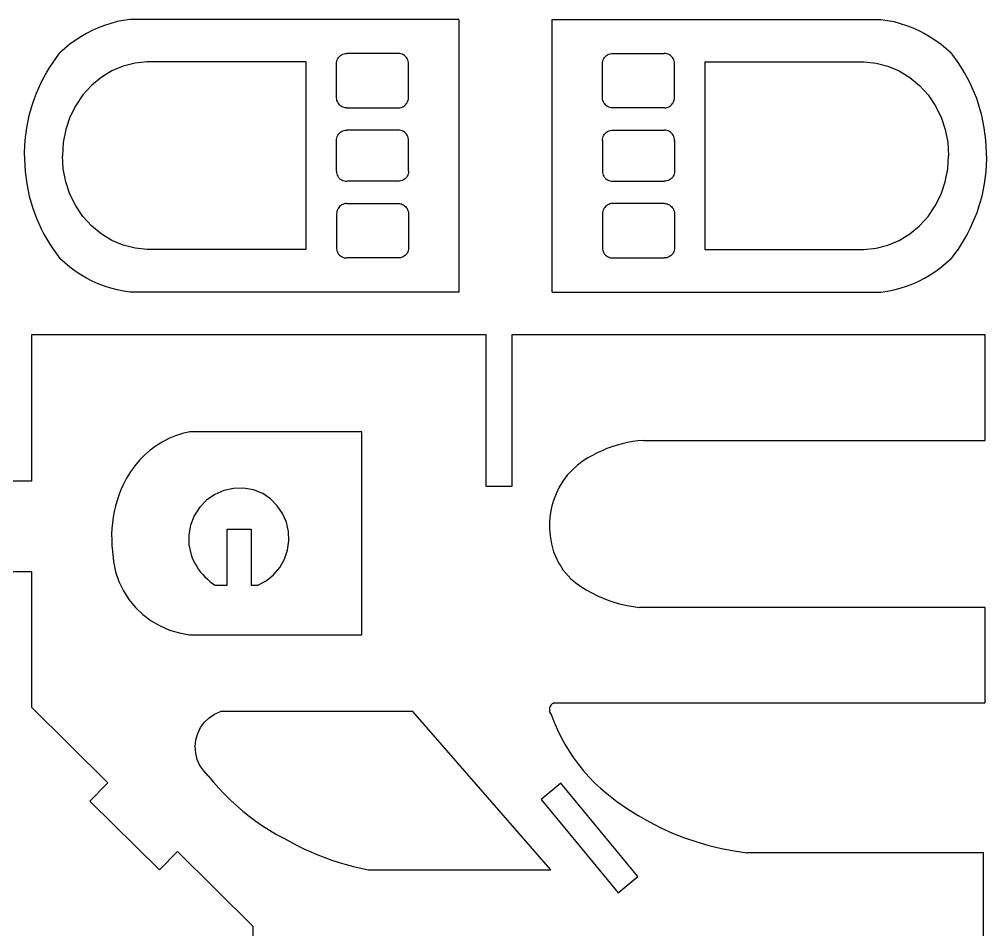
# Model space of a CAD drawing. Extents: x -3998 to 3998, y -3549 to 3549.
# Drawn here: x -3193 to -2626, y 1881 to 2415 of the extents above; entities that cross this region are included whole.
import ezdxf

# ---------------------------------------------------------------- set-up
doc = ezdxf.new("R2010")
doc.units = 0
doc.header["$MEASUREMENT"] = 0
doc.layers.get('0').update_dxf_attribs({"linetype": 'CONTINUOUS'})

msp = doc.modelspace()

# ---------------------------------------------------------------- linework, layer by layer
for p, q in [((-3135.97, 2413.58), (-3139.72, 2412.6)), ((-3132.18, 2414.36), (-3135.97, 2413.58)), ((-3128.35, 2414.93), (-3132.18, 2414.36)), ((-2935.35, 2414.93), (-3128.35, 2414.93)), ((-2935.35, 2414.93), (-2935.35, 2254.93)), ((-2880.6, 2414.93), (-2687.6, 2414.93)), ((-2880.6, 2254.93), (-2880.6, 2414.93)), ((-2687.6, 2414.93), (-2683.77, 2414.36)), ((-2683.77, 2414.36), (-2679.97, 2413.58)), ((-2679.97, 2413.58), (-2676.23, 2412.6)), ((-3150.56, 2408.45), (-3154.01, 2406.68)), ((-3147.03, 2410.03), (-3150.56, 2408.45)), ((-3143.41, 2411.41), (-3147.03, 2410.03)), ((-3139.72, 2412.6), (-3143.41, 2411.41)), ((-2676.23, 2412.6), (-2672.54, 2411.41)), ((-2672.54, 2411.41), (-2668.92, 2410.03)), ((-2668.92, 2410.03), (-2665.38, 2408.45)), ((-2665.38, 2408.45), (-2661.94, 2406.68)), ((-3160.59, 2402.6), (-3163.71, 2400.29)), ((-3157.36, 2404.73), (-3160.59, 2402.6)), ((-3154.01, 2406.68), (-3157.36, 2404.73)), ((-2661.94, 2406.68), (-2658.59, 2404.73)), ((-2658.59, 2404.73), (-2655.36, 2402.6)), ((-2655.36, 2402.6), (-2652.24, 2400.29)), ((-3166.69, 2397.83), (-3169.54, 2395.2)), ((-3163.71, 2400.29), (-3166.69, 2397.83)), ((-2652.24, 2400.29), (-2649.26, 2397.83)), ((-2649.26, 2397.83), (-2646.41, 2395.2)), ((-3173.62, 2389.69), (-3171.63, 2392.48)), ((-3171.63, 2392.48), (-3169.54, 2395.2)), ((-3006.97, 2390.5), (-3006.72, 2391.25)), ((-3006.72, 2391.25), (-3006.37, 2391.96)), ((-3006.37, 2391.96), (-3005.94, 2392.61)), ((-3005.94, 2392.61), (-3005.42, 2393.2)), ((-3005.42, 2393.2), (-3004.83, 2393.72)), ((-3004.83, 2393.72), (-3004.18, 2394.16)), ((-3004.18, 2394.16), (-3003.48, 2394.5)), ((-3003.48, 2394.5), (-3002.74, 2394.75)), ((-3002.74, 2394.75), (-3001.97, 2394.89)), ((-3001.97, 2394.89), (-3001.2, 2394.93)), ((-2970.89, 2394.93), (-3001.2, 2394.93)), ((-2970.12, 2394.89), (-2970.89, 2394.93)), ((-2969.35, 2394.75), (-2970.12, 2394.89)), ((-2968.61, 2394.5), (-2969.35, 2394.75)), ((-2967.91, 2394.16), (-2968.61, 2394.5)), ((-2967.26, 2393.72), (-2967.91, 2394.16)), ((-2966.67, 2393.2), (-2967.26, 2393.72)), ((-2966.15, 2392.61), (-2966.67, 2393.2)), ((-2965.72, 2391.96), (-2966.15, 2392.61)), ((-2965.37, 2391.25), (-2965.72, 2391.96)), ((-2965.12, 2390.5), (-2965.37, 2391.25)), ((-2850.83, 2390.5), (-2850.58, 2391.25)), ((-2850.58, 2391.25), (-2850.23, 2391.96)), ((-2850.23, 2391.96), (-2849.79, 2392.61)), ((-2849.79, 2392.61), (-2849.28, 2393.2)), ((-2849.28, 2393.2), (-2848.69, 2393.72)), ((-2848.69, 2393.72), (-2848.04, 2394.16)), ((-2848.04, 2394.16), (-2847.34, 2394.5)), ((-2847.34, 2394.5), (-2846.6, 2394.75)), ((-2846.6, 2394.75), (-2845.83, 2394.89)), ((-2845.83, 2394.89), (-2845.06, 2394.93)), ((-2845.06, 2394.93), (-2814.75, 2394.93)), ((-2813.98, 2394.89), (-2814.75, 2394.93)), ((-2813.21, 2394.75), (-2813.98, 2394.89)), ((-2812.47, 2394.5), (-2813.21, 2394.75)), ((-2811.77, 2394.16), (-2812.47, 2394.5)), ((-2811.12, 2393.72), (-2811.77, 2394.16)), ((-2810.53, 2393.2), (-2811.12, 2393.72)), ((-2810.01, 2392.61), (-2810.53, 2393.2)), ((-2809.58, 2391.96), (-2810.01, 2392.61)), ((-2809.23, 2391.25), (-2809.58, 2391.96)), ((-2808.98, 2390.5), (-2809.23, 2391.25)), ((-2644.32, 2392.48), (-2646.41, 2395.2)), ((-2642.33, 2389.69), (-2644.32, 2392.48)), ((-3177.29, 2383.91), (-3175.5, 2386.83)), ((-3175.5, 2386.83), (-3173.62, 2389.69)), ((-3132.46, 2387.48), (-3139.13, 2384.67)), ((-3125.48, 2389.25), (-3132.46, 2387.48)), ((-3118.34, 2389.93), (-3125.48, 2389.25)), ((-3024.91, 2389.93), (-3118.34, 2389.93)), ((-3024.91, 2279.93), (-3024.91, 2389.93)), ((-3007.17, 2388.93), (-3007.12, 2389.72)), ((-3007.17, 2368.93), (-3007.17, 2388.93)), ((-3007.12, 2389.72), (-3006.97, 2390.5)), ((-2964.97, 2389.72), (-2965.12, 2390.5)), ((-2964.91, 2388.93), (-2964.97, 2389.72)), ((-2964.91, 2368.93), (-2964.91, 2388.93)), ((-2851.03, 2388.93), (-2850.98, 2389.72)), ((-2851.03, 2368.93), (-2851.03, 2388.93)), ((-2850.98, 2389.72), (-2850.83, 2390.5)), ((-2808.83, 2389.72), (-2808.98, 2390.5)), ((-2808.77, 2388.93), (-2808.83, 2389.72)), ((-2808.77, 2368.93), (-2808.77, 2388.93)), ((-2791.04, 2389.93), (-2791.04, 2279.93)), ((-2791.04, 2389.93), (-2697.61, 2389.93)), ((-2697.61, 2389.93), (-2690.47, 2389.25)), ((-2690.47, 2389.25), (-2683.49, 2387.48)), ((-2683.49, 2387.48), (-2676.82, 2384.67)), ((-2640.45, 2386.83), (-2642.33, 2389.69)), ((-2638.66, 2383.91), (-2640.45, 2386.83)), ((-3180.54, 2377.87), (-3178.97, 2380.92)), ((-3178.97, 2380.92), (-3177.29, 2383.91)), ((-3145.37, 2380.86), (-3151.05, 2376.14)), ((-3139.13, 2384.67), (-3145.37, 2380.86)), ((-2676.82, 2384.67), (-2670.58, 2380.86)), ((-2670.58, 2380.86), (-2664.89, 2376.14)), ((-2636.98, 2380.92), (-2638.66, 2383.91)), ((-2635.41, 2377.87), (-2636.98, 2380.92)), ((-3183.35, 2371.62), (-3182, 2374.77)), ((-3182, 2374.77), (-3180.54, 2377.87)), ((-3151.05, 2376.14), (-3156.06, 2370.6)), ((-2664.89, 2376.14), (-2659.89, 2370.6)), ((-2633.95, 2374.77), (-2635.41, 2377.87)), ((-2632.6, 2371.62), (-2633.95, 2374.77)), ((-3185.7, 2365.19), (-3184.58, 2368.43)), ((-3184.58, 2368.43), (-3183.35, 2371.62)), ((-3156.06, 2370.6), (-3160.3, 2364.35)), ((-3007.09, 2368.16), (-3007.17, 2368.93)), ((-3006.92, 2367.41), (-3007.09, 2368.16)), ((-2965.17, 2367.41), (-2964.99, 2368.16)), ((-2964.99, 2368.16), (-2964.91, 2368.93)), ((-2850.95, 2368.16), (-2851.03, 2368.93)), ((-2850.78, 2367.41), (-2850.95, 2368.16)), ((-2809.03, 2367.41), (-2808.85, 2368.16)), ((-2808.85, 2368.16), (-2808.77, 2368.93)), ((-2659.89, 2370.6), (-2655.65, 2364.35)), ((-2631.36, 2368.43), (-2632.6, 2371.62)), ((-2630.24, 2365.19), (-2631.36, 2368.43)), ((-3186.71, 2361.91), (-3185.7, 2365.19)), ((-3160.3, 2364.35), (-3163.67, 2357.52)), ((-3006.66, 2366.68), (-3006.92, 2367.41)), ((-3006.31, 2365.99), (-3006.66, 2366.68)), ((-3005.88, 2365.35), (-3006.31, 2365.99)), ((-3005.37, 2364.77), (-3005.88, 2365.35)), ((-3004.8, 2364.25), (-3005.37, 2364.77)), ((-3004.17, 2363.81), (-3004.8, 2364.25)), ((-3003.49, 2363.46), (-3004.17, 2363.81)), ((-3002.78, 2363.19), (-3003.49, 2363.46)), ((-3002.03, 2363.02), (-3002.78, 2363.19)), ((-3001.27, 2362.93), (-3002.03, 2363.02)), ((-3001.27, 2362.93), (-2970.82, 2362.93)), ((-2970.82, 2362.93), (-2970.06, 2363.02)), ((-2970.06, 2363.02), (-2969.31, 2363.19)), ((-2969.31, 2363.19), (-2968.6, 2363.46)), ((-2968.6, 2363.46), (-2967.92, 2363.81)), ((-2967.92, 2363.81), (-2967.29, 2364.25)), ((-2967.29, 2364.25), (-2966.72, 2364.77)), ((-2966.72, 2364.77), (-2966.21, 2365.35)), ((-2966.21, 2365.35), (-2965.78, 2365.99)), ((-2965.78, 2365.99), (-2965.43, 2366.68)), ((-2965.43, 2366.68), (-2965.17, 2367.41)), ((-2850.52, 2366.68), (-2850.78, 2367.41)), ((-2850.17, 2365.99), (-2850.52, 2366.68)), ((-2849.74, 2365.35), (-2850.17, 2365.99)), ((-2849.23, 2364.77), (-2849.74, 2365.35)), ((-2848.66, 2364.25), (-2849.23, 2364.77)), ((-2848.03, 2363.81), (-2848.66, 2364.25)), ((-2847.35, 2363.46), (-2848.03, 2363.81)), ((-2846.64, 2363.19), (-2847.35, 2363.46)), ((-2845.89, 2363.02), (-2846.64, 2363.19)), ((-2845.13, 2362.93), (-2845.89, 2363.02)), ((-2814.68, 2362.93), (-2845.13, 2362.93)), ((-2814.68, 2362.93), (-2813.92, 2363.02)), ((-2813.92, 2363.02), (-2813.17, 2363.19)), ((-2813.17, 2363.19), (-2812.46, 2363.46)), ((-2812.46, 2363.46), (-2811.78, 2363.81)), ((-2811.78, 2363.81), (-2811.15, 2364.25)), ((-2811.15, 2364.25), (-2810.58, 2364.77)), ((-2810.58, 2364.77), (-2810.07, 2365.35)), ((-2810.07, 2365.35), (-2809.64, 2365.99)), ((-2809.64, 2365.99), (-2809.29, 2366.68)), ((-2809.29, 2366.68), (-2809.03, 2367.41)), ((-2655.65, 2364.35), (-2652.28, 2357.52)), ((-2629.24, 2361.91), (-2630.24, 2365.19)), ((-3189.07, 2351.39), (-3187.6, 2358.6)), ((-3187.6, 2358.6), (-3186.71, 2361.91)), ((-3163.67, 2357.52), (-3166.12, 2350.24)), ((-2652.28, 2357.52), (-2649.83, 2350.24)), ((-2628.35, 2358.6), (-2629.24, 2361.91)), ((-2626.88, 2351.39), (-2628.35, 2358.6)), ((-3190.02, 2344.1), (-3189.07, 2351.39)), ((-2625.93, 2344.1), (-2626.88, 2351.39)), ((-3166.12, 2350.24), (-3167.6, 2342.66)), ((-3007.12, 2344.73), (-3006.97, 2345.51)), ((-3006.97, 2345.51), (-3006.72, 2346.26)), ((-3006.72, 2346.26), (-3006.37, 2346.96)), ((-3006.37, 2346.96), (-3005.94, 2347.62)), ((-3005.94, 2347.62), (-3005.42, 2348.21)), ((-3005.42, 2348.21), (-3004.83, 2348.73)), ((-3004.83, 2348.73), (-3004.18, 2349.16)), ((-3004.18, 2349.16), (-3003.48, 2349.51)), ((-3003.48, 2349.51), (-3002.74, 2349.75)), ((-3002.74, 2349.75), (-3001.97, 2349.9)), ((-3001.97, 2349.9), (-3001.2, 2349.94)), ((-2970.89, 2349.94), (-3001.2, 2349.94)), ((-2970.12, 2349.9), (-2970.89, 2349.94)), ((-2969.35, 2349.75), (-2970.12, 2349.9)), ((-2968.61, 2349.51), (-2969.35, 2349.75)), ((-2967.91, 2349.16), (-2968.61, 2349.51)), ((-2967.26, 2348.73), (-2967.91, 2349.16)), ((-2966.67, 2348.21), (-2967.26, 2348.73)), ((-2966.15, 2347.62), (-2966.67, 2348.21)), ((-2965.72, 2346.96), (-2966.15, 2347.62)), ((-2965.37, 2346.26), (-2965.72, 2346.96)), ((-2965.12, 2345.51), (-2965.37, 2346.26)), ((-2964.97, 2344.73), (-2965.12, 2345.51)), ((-2850.98, 2344.73), (-2850.83, 2345.51)), ((-2850.83, 2345.51), (-2850.58, 2346.26)), ((-2850.58, 2346.26), (-2850.23, 2346.96)), ((-2850.23, 2346.96), (-2849.79, 2347.62)), ((-2849.79, 2347.62), (-2849.28, 2348.21)), ((-2849.28, 2348.21), (-2848.69, 2348.73)), ((-2848.69, 2348.73), (-2848.04, 2349.16)), ((-2848.04, 2349.16), (-2847.34, 2349.51)), ((-2847.34, 2349.51), (-2846.6, 2349.75)), ((-2846.6, 2349.75), (-2845.83, 2349.9)), ((-2845.83, 2349.9), (-2845.06, 2349.94)), ((-2845.06, 2349.94), (-2814.75, 2349.94)), ((-2813.98, 2349.9), (-2814.75, 2349.94)), ((-2813.21, 2349.75), (-2813.98, 2349.9)), ((-2812.47, 2349.51), (-2813.21, 2349.75)), ((-2811.77, 2349.16), (-2812.47, 2349.51)), ((-2811.12, 2348.73), (-2811.77, 2349.16)), ((-2810.53, 2348.21), (-2811.12, 2348.73)), ((-2810.01, 2347.62), (-2810.53, 2348.21)), ((-2809.58, 2346.96), (-2810.01, 2347.62)), ((-2809.23, 2346.26), (-2809.58, 2346.96)), ((-2808.98, 2345.51), (-2809.23, 2346.26)), ((-2808.83, 2344.73), (-2808.98, 2345.51)), ((-2649.83, 2350.24), (-2648.35, 2342.66)), ((-3190.44, 2336.75), (-3190.02, 2344.1)), ((-3167.6, 2342.66), (-3168.06, 2334.93)), ((-3007.17, 2343.94), (-3007.12, 2344.73)), ((-3007.17, 2325.93), (-3007.17, 2343.94)), ((-2964.91, 2343.94), (-2964.97, 2344.73)), ((-2964.91, 2325.93), (-2964.91, 2343.94)), ((-2851.03, 2343.94), (-2850.98, 2344.73)), ((-2851.03, 2343.94), (-2851.03, 2325.93)), ((-2808.77, 2343.94), (-2808.83, 2344.73)), ((-2808.77, 2343.94), (-2808.77, 2325.93)), ((-2648.35, 2342.66), (-2647.88, 2334.93)), ((-2625.51, 2336.75), (-2625.93, 2344.1)), ((-3190.41, 2334.93), (-3190.44, 2336.75)), ((-3190.41, 2334.93), (-3190.44, 2333.12)), ((-3167.6, 2327.21), (-3168.06, 2334.93)), ((-2648.35, 2327.21), (-2647.88, 2334.93)), ((-2625.54, 2334.93), (-2625.51, 2336.75)), ((-2625.54, 2334.93), (-2625.51, 2333.12)), ((-3190.44, 2333.12), (-3190.02, 2325.77)), ((-2625.51, 2333.12), (-2625.93, 2325.77)), ((-3190.02, 2325.77), (-3189.07, 2318.47)), ((-3166.12, 2319.63), (-3167.6, 2327.21)), ((-3007.17, 2325.93), (-3007.12, 2325.14)), ((-3007.12, 2325.14), (-3006.97, 2324.36)), ((-3006.97, 2324.36), (-3006.72, 2323.61)), ((-3006.72, 2323.61), (-3006.37, 2322.9)), ((-3006.37, 2322.9), (-3005.94, 2322.25)), ((-2965.72, 2322.9), (-2966.15, 2322.25)), ((-2965.37, 2323.61), (-2965.72, 2322.9)), ((-2965.12, 2324.36), (-2965.37, 2323.61)), ((-2964.97, 2325.14), (-2965.12, 2324.36)), ((-2964.91, 2325.93), (-2964.97, 2325.14)), ((-2851.03, 2325.93), (-2850.98, 2325.14)), ((-2850.98, 2325.14), (-2850.83, 2324.36)), ((-2850.83, 2324.36), (-2850.58, 2323.61)), ((-2850.58, 2323.61), (-2850.23, 2322.9)), ((-2850.23, 2322.9), (-2849.79, 2322.25)), ((-2809.58, 2322.9), (-2810.01, 2322.25)), ((-2809.23, 2323.61), (-2809.58, 2322.9)), ((-2808.98, 2324.36), (-2809.23, 2323.61)), ((-2808.83, 2325.14), (-2808.98, 2324.36)), ((-2808.77, 2325.93), (-2808.83, 2325.14)), ((-2649.83, 2319.63), (-2648.35, 2327.21)), ((-2625.93, 2325.77), (-2626.88, 2318.47)), ((-3189.07, 2318.47), (-3187.6, 2311.26)), ((-3163.67, 2312.35), (-3166.12, 2319.63)), ((-3005.94, 2322.25), (-3005.42, 2321.66)), ((-3005.42, 2321.66), (-3004.83, 2321.14)), ((-3004.83, 2321.14), (-3004.18, 2320.7)), ((-3004.18, 2320.7), (-3003.48, 2320.36)), ((-3003.48, 2320.36), (-3002.74, 2320.11)), ((-3002.74, 2320.11), (-3001.97, 2319.97)), ((-3001.97, 2319.97), (-3001.2, 2319.93)), ((-2970.89, 2319.93), (-3001.2, 2319.93)), ((-2970.12, 2319.97), (-2970.89, 2319.93)), ((-2969.35, 2320.11), (-2970.12, 2319.97)), ((-2968.61, 2320.36), (-2969.35, 2320.11)), ((-2967.91, 2320.7), (-2968.61, 2320.36)), ((-2967.26, 2321.14), (-2967.91, 2320.7)), ((-2966.67, 2321.66), (-2967.26, 2321.14)), ((-2966.15, 2322.25), (-2966.67, 2321.66)), ((-2849.79, 2322.25), (-2849.28, 2321.66)), ((-2849.28, 2321.66), (-2848.69, 2321.14)), ((-2848.69, 2321.14), (-2848.04, 2320.7)), ((-2848.04, 2320.7), (-2847.34, 2320.36)), ((-2847.34, 2320.36), (-2846.6, 2320.11)), ((-2846.6, 2320.11), (-2845.83, 2319.97)), ((-2845.83, 2319.97), (-2845.06, 2319.93)), ((-2845.06, 2319.93), (-2814.75, 2319.93)), ((-2813.98, 2319.97), (-2814.75, 2319.93)), ((-2813.21, 2320.11), (-2813.98, 2319.97)), ((-2812.47, 2320.36), (-2813.21, 2320.11)), ((-2811.77, 2320.7), (-2812.47, 2320.36)), ((-2811.12, 2321.14), (-2811.77, 2320.7)), ((-2810.53, 2321.66), (-2811.12, 2321.14)), ((-2810.01, 2322.25), (-2810.53, 2321.66)), ((-2652.28, 2312.35), (-2649.83, 2319.63)), ((-2626.88, 2318.47), (-2628.35, 2311.26)), ((-3160.3, 2305.52), (-3163.67, 2312.35)), ((-2655.65, 2305.52), (-2652.28, 2312.35)), ((-3187.6, 2311.26), (-3186.71, 2307.95)), ((-3186.71, 2307.95), (-3185.7, 2304.68)), ((-3004.8, 2305.62), (-3005.37, 2305.1)), ((-3004.17, 2306.05), (-3004.8, 2305.62)), ((-3003.49, 2306.41), (-3004.17, 2306.05)), ((-3002.78, 2306.68), (-3003.49, 2306.41)), ((-3002.03, 2306.85), (-3002.78, 2306.68)), ((-3001.27, 2306.93), (-3002.03, 2306.85)), ((-3001.27, 2306.93), (-2970.82, 2306.93)), ((-2970.82, 2306.93), (-2970.06, 2306.85)), ((-2970.06, 2306.85), (-2969.31, 2306.68)), ((-2969.31, 2306.68), (-2968.6, 2306.41)), ((-2968.6, 2306.41), (-2967.92, 2306.05)), ((-2967.92, 2306.05), (-2967.29, 2305.62)), ((-2967.29, 2305.62), (-2966.72, 2305.1)), ((-2848.66, 2305.62), (-2849.23, 2305.1)), ((-2848.03, 2306.05), (-2848.66, 2305.62)), ((-2847.35, 2306.41), (-2848.03, 2306.05)), ((-2846.64, 2306.68), (-2847.35, 2306.41)), ((-2845.89, 2306.85), (-2846.64, 2306.68)), ((-2845.13, 2306.93), (-2845.89, 2306.85)), ((-2814.68, 2306.93), (-2845.13, 2306.93)), ((-2814.68, 2306.93), (-2813.92, 2306.85)), ((-2813.92, 2306.85), (-2813.17, 2306.68)), ((-2813.17, 2306.68), (-2812.46, 2306.41)), ((-2812.46, 2306.41), (-2811.78, 2306.05)), ((-2811.78, 2306.05), (-2811.15, 2305.62)), ((-2811.15, 2305.62), (-2810.58, 2305.1)), ((-2629.24, 2307.95), (-2630.24, 2304.68)), ((-2628.35, 2311.26), (-2629.24, 2307.95)), ((-3185.7, 2304.68), (-3184.58, 2301.44)), ((-3184.58, 2301.44), (-3183.35, 2298.24)), ((-3156.06, 2299.27), (-3160.3, 2305.52)), ((-3007.09, 2301.71), (-3007.17, 2300.93)), ((-3007.17, 2300.93), (-3007.17, 2280.93)), ((-3006.92, 2302.46), (-3007.09, 2301.71)), ((-3006.66, 2303.19), (-3006.92, 2302.46)), ((-3006.31, 2303.88), (-3006.66, 2303.19)), ((-3005.88, 2304.52), (-3006.31, 2303.88)), ((-3005.37, 2305.1), (-3005.88, 2304.52)), ((-2966.72, 2305.1), (-2966.21, 2304.52)), ((-2966.21, 2304.52), (-2965.78, 2303.88)), ((-2965.78, 2303.88), (-2965.43, 2303.19)), ((-2965.43, 2303.19), (-2965.17, 2302.46)), ((-2965.17, 2302.46), (-2964.99, 2301.71)), ((-2964.99, 2301.71), (-2964.91, 2300.93)), ((-2964.91, 2300.93), (-2964.91, 2280.93)), ((-2850.95, 2301.71), (-2851.03, 2300.93)), ((-2851.03, 2300.93), (-2851.03, 2280.93)), ((-2850.78, 2302.46), (-2850.95, 2301.71)), ((-2850.52, 2303.19), (-2850.78, 2302.46)), ((-2850.17, 2303.88), (-2850.52, 2303.19)), ((-2849.74, 2304.52), (-2850.17, 2303.88)), ((-2849.23, 2305.1), (-2849.74, 2304.52)), ((-2810.58, 2305.1), (-2810.07, 2304.52)), ((-2810.07, 2304.52), (-2809.64, 2303.88)), ((-2809.64, 2303.88), (-2809.29, 2303.19)), ((-2809.29, 2303.19), (-2809.03, 2302.46)), ((-2809.03, 2302.46), (-2808.85, 2301.71)), ((-2808.85, 2301.71), (-2808.77, 2300.93)), ((-2808.77, 2300.93), (-2808.77, 2280.93)), ((-2659.89, 2299.27), (-2655.65, 2305.52)), ((-2631.36, 2301.44), (-2632.6, 2298.24)), ((-2630.24, 2304.68), (-2631.36, 2301.44)), ((-3183.35, 2298.24), (-3182, 2295.09)), ((-3182, 2295.09), (-3180.54, 2292)), ((-3151.05, 2293.73), (-3156.06, 2299.27)), ((-2664.89, 2293.73), (-2659.89, 2299.27)), ((-2633.95, 2295.09), (-2635.41, 2292)), ((-2632.6, 2298.24), (-2633.95, 2295.09)), ((-3180.54, 2292), (-3178.97, 2288.95)), ((-3178.97, 2288.95), (-3177.29, 2285.96)), ((-3145.37, 2289.01), (-3151.05, 2293.73)), ((-3139.13, 2285.2), (-3145.37, 2289.01)), ((-2676.82, 2285.2), (-2670.58, 2289.01)), ((-2670.58, 2289.01), (-2664.89, 2293.73)), ((-2636.98, 2288.95), (-2638.66, 2285.96)), ((-2635.41, 2292), (-2636.98, 2288.95)), ((-3177.29, 2285.96), (-3175.5, 2283.04)), ((-3175.5, 2283.04), (-3173.62, 2280.18)), ((-3132.46, 2282.39), (-3139.13, 2285.2)), ((-2683.49, 2282.39), (-2676.82, 2285.2)), ((-2640.45, 2283.04), (-2642.33, 2280.18)), ((-2638.66, 2285.96), (-2640.45, 2283.04)), ((-3173.62, 2280.18), (-3171.63, 2277.39)), ((-3171.63, 2277.39), (-3169.54, 2274.67)), ((-3125.48, 2280.62), (-3132.46, 2282.39)), ((-3118.34, 2279.93), (-3125.48, 2280.62)), ((-3024.91, 2279.93), (-3118.34, 2279.93)), ((-3007.17, 2280.93), (-3007.12, 2280.14)), ((-3007.12, 2280.14), (-3006.97, 2279.37)), ((-3006.97, 2279.37), (-3006.72, 2278.62)), ((-3006.72, 2278.62), (-3006.37, 2277.91)), ((-3006.37, 2277.91), (-3005.94, 2277.26)), ((-3005.94, 2277.26), (-3005.42, 2276.66)), ((-2966.15, 2277.26), (-2966.67, 2276.66)), ((-2965.72, 2277.91), (-2966.15, 2277.26)), ((-2965.37, 2278.62), (-2965.72, 2277.91)), ((-2965.12, 2279.37), (-2965.37, 2278.62)), ((-2964.97, 2280.14), (-2965.12, 2279.37)), ((-2964.91, 2280.93), (-2964.97, 2280.14)), ((-2851.03, 2280.93), (-2850.98, 2280.14)), ((-2850.98, 2280.14), (-2850.83, 2279.37)), ((-2850.83, 2279.37), (-2850.58, 2278.62)), ((-2850.58, 2278.62), (-2850.23, 2277.91)), ((-2850.23, 2277.91), (-2849.79, 2277.26)), ((-2849.79, 2277.26), (-2849.28, 2276.66)), ((-2810.01, 2277.26), (-2810.53, 2276.66)), ((-2809.58, 2277.91), (-2810.01, 2277.26)), ((-2809.23, 2278.62), (-2809.58, 2277.91)), ((-2808.98, 2279.37), (-2809.23, 2278.62)), ((-2808.83, 2280.14), (-2808.98, 2279.37)), ((-2808.77, 2280.93), (-2808.83, 2280.14)), ((-2791.04, 2279.93), (-2697.61, 2279.93)), ((-2697.61, 2279.93), (-2690.47, 2280.62)), ((-2690.47, 2280.62), (-2683.49, 2282.39)), ((-2644.32, 2277.39), (-2646.41, 2274.67)), ((-2642.33, 2280.18), (-2644.32, 2277.39)), ((-3166.69, 2272.04), (-3169.54, 2274.67)), ((-3163.71, 2269.57), (-3166.69, 2272.04)), ((-3005.42, 2276.66), (-3004.83, 2276.15)), ((-3004.83, 2276.15), (-3004.18, 2275.71)), ((-3004.18, 2275.71), (-3003.48, 2275.37)), ((-3003.48, 2275.37), (-3002.74, 2275.12)), ((-3002.74, 2275.12), (-3001.97, 2274.98)), ((-3001.97, 2274.98), (-3001.2, 2274.93)), ((-2970.89, 2274.93), (-3001.2, 2274.93)), ((-2970.12, 2274.98), (-2970.89, 2274.93)), ((-2969.35, 2275.12), (-2970.12, 2274.98)), ((-2968.61, 2275.37), (-2969.35, 2275.12)), ((-2967.91, 2275.71), (-2968.61, 2275.37)), ((-2967.26, 2276.15), (-2967.91, 2275.71)), ((-2966.67, 2276.66), (-2967.26, 2276.15)), ((-2849.28, 2276.66), (-2848.69, 2276.15)), ((-2848.69, 2276.15), (-2848.04, 2275.71)), ((-2848.04, 2275.71), (-2847.34, 2275.37)), ((-2847.34, 2275.37), (-2846.6, 2275.12)), ((-2846.6, 2275.12), (-2845.83, 2274.98)), ((-2845.83, 2274.98), (-2845.06, 2274.93)), ((-2845.06, 2274.93), (-2814.75, 2274.93)), ((-2813.98, 2274.98), (-2814.75, 2274.93)), ((-2813.21, 2275.12), (-2813.98, 2274.98)), ((-2812.47, 2275.37), (-2813.21, 2275.12)), ((-2811.77, 2275.71), (-2812.47, 2275.37)), ((-2811.12, 2276.15), (-2811.77, 2275.71)), ((-2810.53, 2276.66), (-2811.12, 2276.15)), ((-2652.24, 2269.57), (-2649.26, 2272.04)), ((-2649.26, 2272.04), (-2646.41, 2274.67)), ((-3160.59, 2267.27), (-3163.71, 2269.57)), ((-3157.36, 2265.14), (-3160.59, 2267.27)), ((-2658.59, 2265.14), (-2655.36, 2267.27)), ((-2655.36, 2267.27), (-2652.24, 2269.57)), ((-3154.01, 2263.19), (-3157.36, 2265.14)), ((-3150.56, 2261.42), (-3154.01, 2263.19)), ((-3147.03, 2259.84), (-3150.56, 2261.42)), ((-2668.92, 2259.84), (-2665.38, 2261.42)), ((-2665.38, 2261.42), (-2661.94, 2263.19)), ((-2661.94, 2263.19), (-2658.59, 2265.14)), ((-3143.41, 2258.46), (-3147.03, 2259.84)), ((-3139.72, 2257.27), (-3143.41, 2258.46)), ((-3135.97, 2256.29), (-3139.72, 2257.27)), ((-3132.18, 2255.51), (-3135.97, 2256.29)), ((-3128.35, 2254.93), (-3132.18, 2255.51)), ((-2935.35, 2254.93), (-3128.35, 2254.93)), ((-2880.6, 2254.93), (-2687.6, 2254.93)), ((-2687.6, 2254.93), (-2683.77, 2255.51)), ((-2683.77, 2255.51), (-2679.97, 2256.29)), ((-2679.97, 2256.29), (-2676.23, 2257.27)), ((-2676.23, 2257.27), (-2672.54, 2258.46)), ((-2672.54, 2258.46), (-2668.92, 2259.84)), ((-3186.35, 2229.93), (-3186.35, 2143.93)), ((-2919.35, 2229.93), (-3186.35, 2229.93)), ((-2919.35, 2140.93), (-2919.35, 2229.93)), ((-2904.35, 2229.93), (-2904.35, 2140.93)), ((-2626.35, 2229.93), (-2904.35, 2229.93)), ((-2626.35, 2167.93), (-2626.35, 2229.93)), ((-3101.64, 2170.58), (-3105.61, 2168.93)), ((-3097.54, 2171.92), (-3101.64, 2170.58)), ((-3093.35, 2172.93), (-3097.54, 2171.92)), ((-2992.35, 2172.93), (-3093.35, 2172.93)), ((-2992.35, 2053.93), (-2992.35, 2172.93)), ((-3113.12, 2164.69), (-3116.6, 2162.15)), ((-3109.45, 2166.96), (-3113.12, 2164.69)), ((-3105.61, 2168.93), (-3109.45, 2166.96)), ((-2845.47, 2164.14), (-2848.42, 2163.07)), ((-2842.49, 2165.09), (-2845.47, 2164.14)), ((-2839.46, 2165.91), (-2842.49, 2165.09)), ((-2836.4, 2166.61), (-2839.46, 2165.91)), ((-2833.32, 2167.18), (-2836.4, 2166.61)), ((-2830.22, 2167.62), (-2833.32, 2167.18)), ((-2827.1, 2167.93), (-2830.22, 2167.62)), ((-2827.1, 2167.93), (-2626.35, 2167.93)), ((-3119.86, 2159.33), (-3122.89, 2156.27)), ((-3116.6, 2162.15), (-3119.86, 2159.33)), ((-2856.96, 2159.13), (-2859.69, 2157.59)), ((-2854.17, 2160.56), (-2856.96, 2159.13)), ((-2851.32, 2161.88), (-2854.17, 2160.56)), ((-2848.42, 2163.07), (-2851.32, 2161.88)), ((-3125.68, 2152.98), (-3128.19, 2149.48)), ((-3122.89, 2156.27), (-3125.68, 2152.98)), ((-2865.72, 2153.39), (-2868.84, 2150.54)), ((-2862.35, 2155.93), (-2865.72, 2153.39)), ((-2859.69, 2157.59), (-2862.35, 2155.93)), ((-3128.19, 2149.48), (-3130.42, 2145.79)), ((-2871.69, 2147.42), (-2874.23, 2144.04)), ((-2868.84, 2150.54), (-2871.69, 2147.42)), ((-3186.35, 2143.93), (-3201.35, 2143.93)), ((-3132.35, 2141.93), (-3133.73, 2138.88)), ((-3130.42, 2145.79), (-3132.35, 2141.93)), ((-2904.35, 2140.93), (-2919.35, 2140.93)), ((-2874.23, 2144.04), (-2876.46, 2140.45)), ((-3134.96, 2135.77), (-3136.03, 2132.6)), ((-3133.73, 2138.88), (-3134.96, 2135.77)), ((-3078.7, 2136.17), (-3083.51, 2132.82)), ((-3073.33, 2138.52), (-3078.7, 2136.17)), ((-3067.6, 2139.77), (-3073.33, 2138.52)), ((-3061.73, 2139.88), (-3067.6, 2139.77)), ((-3055.96, 2138.84), (-3061.73, 2139.88)), ((-3050.5, 2136.7), (-3055.96, 2138.84)), ((-3045.91, 2133.56), (-3050.5, 2136.7)), ((-2878.33, 2136.66), (-2879.85, 2132.72)), ((-2876.46, 2140.45), (-2878.33, 2136.66)), ((-3136.03, 2132.6), (-3136.96, 2129.39)), ((-3083.51, 2132.82), (-3087.58, 2128.59)), ((-3041.99, 2129.61), (-3045.91, 2133.56)), ((-3038.85, 2125.01), (-3041.99, 2129.61)), ((-2879.85, 2132.72), (-2881, 2128.65)), ((-3137.73, 2126.13), (-3138.34, 2122.84)), ((-3136.96, 2129.39), (-3137.73, 2126.13)), ((-3087.58, 2128.59), (-3090.74, 2123.66)), ((-3036.62, 2119.91), (-3038.85, 2125.01)), ((-2881.77, 2124.5), (-2882.15, 2120.29)), ((-2881, 2128.65), (-2881.77, 2124.5)), ((-3138.79, 2119.53), (-3139.09, 2116.19)), ((-3138.34, 2122.84), (-3138.79, 2119.53)), ((-3092.88, 2118.2), (-3093.92, 2112.43)), ((-3090.74, 2123.66), (-3092.88, 2118.2)), ((-3035.38, 2114.49), (-3036.62, 2119.91)), ((-2882.15, 2120.29), (-2882.14, 2116.06)), ((-3139.09, 2116.19), (-3139.22, 2112.85)), ((-3139.22, 2112.85), (-3139.19, 2109.5)), ((-3071.35, 2115.93), (-3057.35, 2115.93)), ((-3071.35, 2082.93), (-3071.35, 2115.93)), ((-3057.35, 2115.93), (-3057.35, 2082.93)), ((-3035.16, 2108.93), (-3035.38, 2114.49)), ((-2882.14, 2116.06), (-2881.73, 2111.86)), ((-3139.19, 2109.5), (-3139, 2106.16)), ((-3093.92, 2112.43), (-3093.8, 2106.56)), ((-3035.96, 2103.42), (-3035.16, 2108.93)), ((-2881.73, 2111.86), (-2881.44, 2109.5)), ((-2881.44, 2109.5), (-2881, 2107.16)), ((-2881, 2107.16), (-2880.42, 2104.85)), ((-3139, 2106.16), (-3138.65, 2102.83)), ((-3138.65, 2102.83), (-3138.11, 2096.81)), ((-3093.8, 2106.56), (-3092.55, 2100.83)), ((-3037.78, 2098.16), (-3035.96, 2103.42)), ((-2880.42, 2104.85), (-2879.71, 2102.58)), ((-2879.71, 2102.58), (-2878.87, 2100.35)), ((-3138.11, 2096.81), (-3136.85, 2090.89)), ((-3092.55, 2100.83), (-3091.86, 2099.02)), ((-3091.86, 2099.02), (-3091.08, 2097.24)), ((-3091.08, 2097.24), (-3090.19, 2095.52)), ((-3090.19, 2095.52), (-3089.21, 2093.84)), ((-3040.53, 2093.33), (-3037.78, 2098.16)), ((-2878.87, 2100.35), (-2877.9, 2098.18)), ((-2877.9, 2098.18), (-2876.8, 2096.07)), ((-2876.8, 2096.07), (-2875.58, 2094.03)), ((-3201.35, 2090.93), (-3186.35, 2090.93)), ((-3186.35, 2090.93), (-3186.35, 2011.44)), ((-3136.85, 2090.89), (-3134.9, 2085.16)), ((-3089.21, 2093.84), (-3088.14, 2092.23)), ((-3088.14, 2092.23), (-3086.98, 2090.67)), ((-3086.98, 2090.67), (-3085.73, 2089.19)), ((-3044.13, 2089.08), (-3040.53, 2093.33)), ((-2875.58, 2094.03), (-2874.24, 2092.06)), ((-2874.24, 2092.06), (-2872.78, 2090.18)), ((-2872.78, 2090.18), (-2871.22, 2088.39)), ((-3134.9, 2085.16), (-3132.28, 2079.71)), ((-3085.73, 2089.19), (-3084.4, 2087.77)), ((-3084.4, 2087.77), (-3082.99, 2086.44)), ((-3082.99, 2086.44), (-3081.51, 2085.18)), ((-3081.51, 2085.18), (-3079.96, 2084.01)), ((-3053.35, 2082.93), (-3048.45, 2085.58)), ((-3048.45, 2085.58), (-3044.13, 2089.08)), ((-2871.22, 2088.39), (-2869.55, 2086.69)), ((-2869.55, 2086.69), (-2866.66, 2084.41)), ((-2866.66, 2084.41), (-2863.66, 2082.28)), ((-3132.28, 2079.71), (-3129.03, 2074.61)), ((-3079.96, 2084.01), (-3078.35, 2082.93)), ((-3078.35, 2082.93), (-3071.35, 2082.93)), ((-3057.35, 2082.93), (-3053.35, 2082.93)), ((-2863.66, 2082.28), (-2860.55, 2080.3)), ((-2860.55, 2080.3), (-2857.35, 2078.47)), ((-2857.35, 2078.47), (-2854.07, 2076.81)), ((-3129.03, 2074.61), (-3125.19, 2069.93)), ((-2854.07, 2076.81), (-2850.7, 2075.31)), ((-2850.7, 2075.31), (-2847.27, 2073.97)), ((-2847.27, 2073.97), (-2843.77, 2072.81)), ((-2843.77, 2072.81), (-2840.22, 2071.83)), ((-3125.19, 2069.93), (-3120.83, 2065.74)), ((-2840.22, 2071.83), (-2836.63, 2071.02)), ((-2836.63, 2071.02), (-2833, 2070.39)), ((-2833, 2070.39), (-2829.35, 2069.93)), ((-2626.35, 2069.93), (-2829.35, 2069.93)), ((-2626.35, 2013.93), (-2626.35, 2069.93)), ((-3120.83, 2065.74), (-3115.99, 2062.1)), ((-3115.99, 2062.1), (-3110.76, 2059.06)), ((-3110.76, 2059.06), (-3105.2, 2056.66)), ((-3105.2, 2056.66), (-3099.4, 2054.95)), ((-3099.4, 2054.95), (-3093.44, 2053.93)), ((-3093.44, 2053.93), (-2992.35, 2053.93)), ((-3186.35, 2011.44), (-3141.4, 1967)), ((-2882.09, 2010.97), (-2882.21, 2010.28)), ((-2881.86, 2011.63), (-2882.09, 2010.97)), ((-2881.52, 2012.24), (-2881.86, 2011.63)), ((-2881.09, 2012.79), (-2881.52, 2012.24)), ((-2880.57, 2013.27), (-2881.09, 2012.79)), ((-2879.99, 2013.65), (-2880.57, 2013.27)), ((-2879.35, 2013.93), (-2879.99, 2013.65)), ((-2879.35, 2013.93), (-2626.35, 2013.93)), ((-3084.73, 2002.54), (-3081.95, 2005.23)), ((-3081.95, 2005.23), (-3078.76, 2007.38)), ((-3078.76, 2007.38), (-3075.24, 2008.93)), ((-2962.4, 2008.93), (-3075.24, 2008.93)), ((-2881.35, 1915.93), (-2962.4, 2008.93)), ((-2882.21, 2010.28), (-2882.22, 2009.57)), ((-2882.22, 2009.57), (-2882.11, 2008.88)), ((-2882.11, 2008.88), (-2881.89, 2008.22)), ((-2881.89, 2008.22), (-2881.57, 2007.59)), ((-2881.57, 2007.59), (-2881.15, 2007.03)), ((-2881.15, 2007.03), (-2879.44, 2002.57)), ((-3088.68, 1995.93), (-3087, 1999.41)), ((-3087, 1999.41), (-3084.73, 2002.54)), ((-2879.44, 2002.57), (-2877.53, 1998.19)), ((-3089.74, 1992.2), (-3088.68, 1995.93)), ((-2877.53, 1998.19), (-2875.43, 1993.9)), ((-2875.43, 1993.9), (-2873.14, 1989.7)), ((-3090.14, 1988.34), (-3089.74, 1992.2)), ((-3089.87, 1984.47), (-3090.14, 1988.34)), ((-2873.14, 1989.7), (-2870.66, 1985.62)), ((-3088.93, 1980.71), (-3089.87, 1984.47)), ((-2870.66, 1985.62), (-2868, 1981.65)), ((-3087.35, 1977.17), (-3088.93, 1980.71)), ((-3085.18, 1973.97), (-3087.35, 1977.17)), ((-2868, 1981.65), (-2865.16, 1977.8)), ((-2865.16, 1977.8), (-2862.15, 1974.09)), ((-3082.49, 1971.2), (-3085.18, 1973.97)), ((-3082.49, 1971.2), (-3079.42, 1967.45)), ((-2862.15, 1974.09), (-2858.98, 1970.51)), ((-3141.4, 1967), (-3151.95, 1956.33)), ((-3079.42, 1967.45), (-3076.22, 1963.82)), ((-2875.58, 1966.72), (-2887.12, 1957.14)), ((-2830.23, 1912.1), (-2875.58, 1966.72)), ((-2858.98, 1970.51), (-2855.66, 1967.08)), ((-2855.66, 1967.08), (-2852.18, 1963.81)), ((-3076.22, 1963.82), (-3072.89, 1960.3)), ((-3072.89, 1960.3), (-3069.45, 1956.89)), ((-2852.18, 1963.81), (-2848.55, 1960.69)), ((-2848.55, 1960.69), (-2842.58, 1956.1)), ((-3151.95, 1956.33), (-3111.16, 1916)), ((-3069.45, 1956.89), (-3065.89, 1953.62)), ((-3065.89, 1953.62), (-3062.22, 1950.47)), ((-2887.12, 1957.14), (-2841.77, 1902.52)), ((-2842.58, 1956.1), (-2836.4, 1951.8)), ((-3062.22, 1950.47), (-3058.44, 1947.45)), ((-2836.4, 1951.8), (-2830.02, 1947.78)), ((-3058.44, 1947.45), (-3054.56, 1944.56)), ((-3054.56, 1944.56), (-3050.58, 1941.82)), ((-2830.02, 1947.78), (-2823.47, 1944.07)), ((-2823.47, 1944.07), (-2816.75, 1940.66)), ((-3050.58, 1941.82), (-3046.51, 1939.22)), ((-3046.51, 1939.22), (-3042.36, 1936.76)), ((-3042.36, 1936.76), (-3038.12, 1934.45)), ((-2816.75, 1940.66), (-2809.88, 1937.56)), ((-2809.88, 1937.56), (-2802.87, 1934.79)), ((-3038.12, 1934.45), (-3034.23, 1932.31)), ((-3034.23, 1932.31), (-3030.3, 1930.29)), ((-2802.87, 1934.79), (-2795.75, 1932.35)), ((-2795.75, 1932.35), (-2788.52, 1930.24)), ((-3111.16, 1916), (-3100.61, 1926.67)), ((-3100.61, 1926.67), (-3056.35, 1882.91)), ((-3030.3, 1930.29), (-3026.31, 1928.36)), ((-3026.31, 1928.36), (-3022.28, 1926.54)), ((-3022.28, 1926.54), (-3018.2, 1924.83)), ((-2788.52, 1930.24), (-2781.2, 1928.46)), ((-2781.2, 1928.46), (-2773.8, 1927.03)), ((-2773.8, 1927.03), (-2766.35, 1925.93)), ((-2627.35, 1925.93), (-2766.35, 1925.93)), ((-2627.35, 1864.93), (-2627.35, 1925.93)), ((-3018.2, 1924.83), (-3014.07, 1923.23)), ((-3014.07, 1923.23), (-3009.91, 1921.73)), ((-3009.91, 1921.73), (-3005.71, 1920.35)), ((-3005.71, 1920.35), (-3001.47, 1919.08)), ((-3001.47, 1919.08), (-2997.21, 1917.92)), ((-2997.21, 1917.92), (-2992.91, 1916.87)), ((-2992.91, 1916.87), (-2988.59, 1915.93)), ((-2988.59, 1915.93), (-2881.35, 1915.93)), ((-2841.77, 1902.52), (-2830.23, 1912.1)), ((-3056.35, 1882.91), (-3056.35, 1803.93))]:
    msp.add_line(p, q)

doc.saveas('drawing.dxf')
